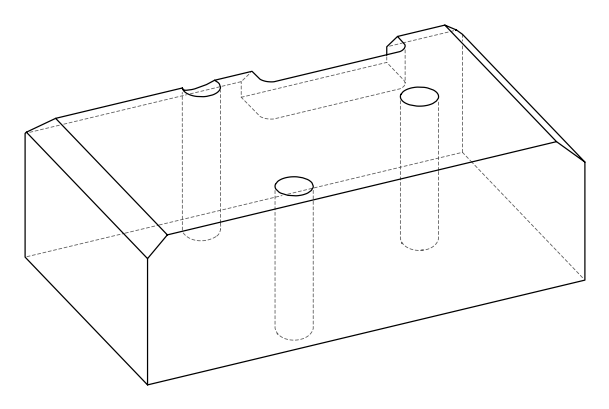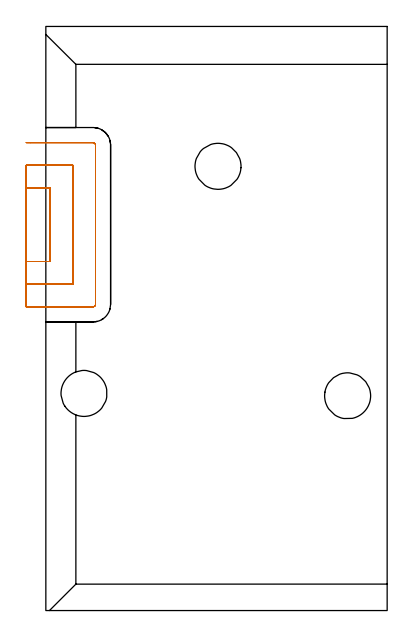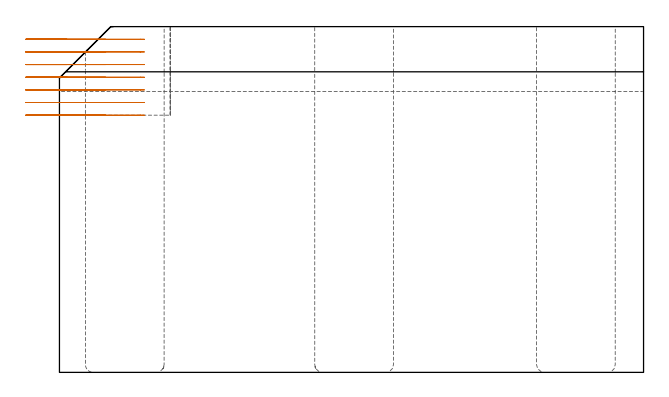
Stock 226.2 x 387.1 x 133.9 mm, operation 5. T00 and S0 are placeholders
(PLAN: 8 operations, 2 tool changes, 72 min)
(1 AREA_MILL | FG_CHAMFER_SURFACE | UGT0205_001 | 11.39 min | 39407 mm3)
(2 AREA_MILL_1 | FG_CHAMFER_SURFACE_1 | UGT0205_001 | 12.26 min | 32515 mm3)
(3 AREA_MILL_2 | FG_CHAMFER_SURFACE_2 | UGT0205_001 | 16.17 min | 71173 mm3)
(4 AREA_MILL_3 | FG_CHAMFER_SURFACE_3 | UGT0205_001 | 3.51 min | 11247 mm3)
(5 MILL_SLOT | SLOT_PARTIAL_RECTANGULAR | UGT0201_094 | Follow Part, ap 5, ae 75% | 10.6 min | 184443 mm3)
(6 MILL_THROUGH_HOLE_FROM_SOLID_MATERIAL | STEP1HOLE | NXT0201_007 | Circular | 6.02 min | 97464 mm3)
(7 MILL_THROUGH_HOLE_FROM_SOLID_MATERIAL_1 | STEP1HOLE_1 | NXT0201_007 | Circular | 6.02 min | 97442 mm3)
(8 MILL_THROUGH_HOLE_FROM_SOLID_MATERIAL_2 | STEP1HOLE_2 | NXT0201_007 | Circular | 6.02 min | 96633 mm3)
(TOOL UGT0205_001 | Chamfer Mill 20 x 3 x 45 deg. | D20 FL50 Z2)
(TOOL UGT0201_094 | End mill 20 mm | D20 FL38 Z4)
(TOOL NXT0201_007 | ENDMILL 25mm [R216.25-25050GCK54P 1620] | D25 R3 FL54 Z5)
(OP 5 MILL_SLOT)
G17 G21 G94 G90
T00 M6
G54
G17 G0 G90 X-13. Y231.3 S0 M3
G43 Z143.9 H0
Z129.
G94 G1 X-10. F250.
X2.9 F500.
Y280.1
X-10.
X-13. F250.
Y216.3
X-10.
X17.9 F500.
Y295.1
X-10.
X-13. F250.
Y201.3
X-10.
X31.3 F500.
G3 X32.9 Y202.9 R1.6
G1 Y308.5
G3 X31.3 Y310.1 R1.6
G1 X-10.
X-13. F250.
G0 Y231.3 Z124.1
G1 X-10.
X2.9 F500.
Y280.1
X-10.
X-13. F250.
Y216.3
X-10.
X17.9 F500.
Y295.1
X-10.
X-13. F250.
Y201.3
X-10.
X31.3 F500.
G3 X32.9 Y202.9 R1.6
G1 Y308.5
G3 X31.3 Y310.1 R1.6
G1 X-10.
X-13. F250.
G0 Y231.3 Z119.2
G1 X-10.
X2.9 F500.
Y280.1
X-10.
X-13. F250.
Y216.3
X-10.
X17.9 F500.
Y295.1
X-10.
X-13. F250.
Y201.3
X-10.
X31.3 F500.
G3 X32.9 Y202.9 R1.6
G1 Y308.5
G3 X31.3 Y310.1 R1.6
G1 X-10.
X-13. F250.
G0 Y231.3 Z114.3
G1 X-10.
X2.9 F500.
Y280.1
X-10.
X-13. F250.
Y216.3
X-10.
X17.9 F500.
Y295.1
X-10.
X-13. F250.
Y201.3
X-10.
X31.3 F500.
G3 X32.9 Y202.9 R1.6
G1 Y308.5
G3 X31.3 Y310.1 R1.6
G1 X-10.
X-13. F250.
G0 Y231.3 Z109.4
G1 X-10.
X2.9 F500.
Y280.1
X-10.
X-13. F250.
Y216.3
X-10.
X17.9 F500.
Y295.1
X-10.
X-13. F250.
Y201.3
X-10.
X31.3 F500.
G3 X32.9 Y202.9 R1.6
G1 Y308.5
G3 X31.3 Y310.1 R1.6
G1 X-10.
X-13. F250.
G0 Y231.3 Z104.5
G1 X-10.
X2.9 F500.
Y280.1
X-10.
X-13. F250.
Y216.3
X-10.
X17.9 F500.
Y295.1
X-10.
X-13. F250.
Y201.3
X-10.
X31.3 F500.
G3 X32.9 Y202.9 R1.6
G1 Y308.5
G3 X31.3 Y310.1 R1.6
G1 X-10.
X-13. F250.
G0 Y231.3 Z99.6
G1 X-10.
X2.9 F500.
Y280.1
X-10.
X-13. F250.
Y216.3
X-10.
X17.9 F500.
Y295.1
X-10.
X-13. F250.
Y201.3
X-10.
X31.3 F500.
G3 X32.9 Y202.9 R1.6
G1 Y308.5
G3 X31.3 Y310.1 R1.6
G1 X-10.
X-13. F250.
G0 Z143.9
M5
M2
